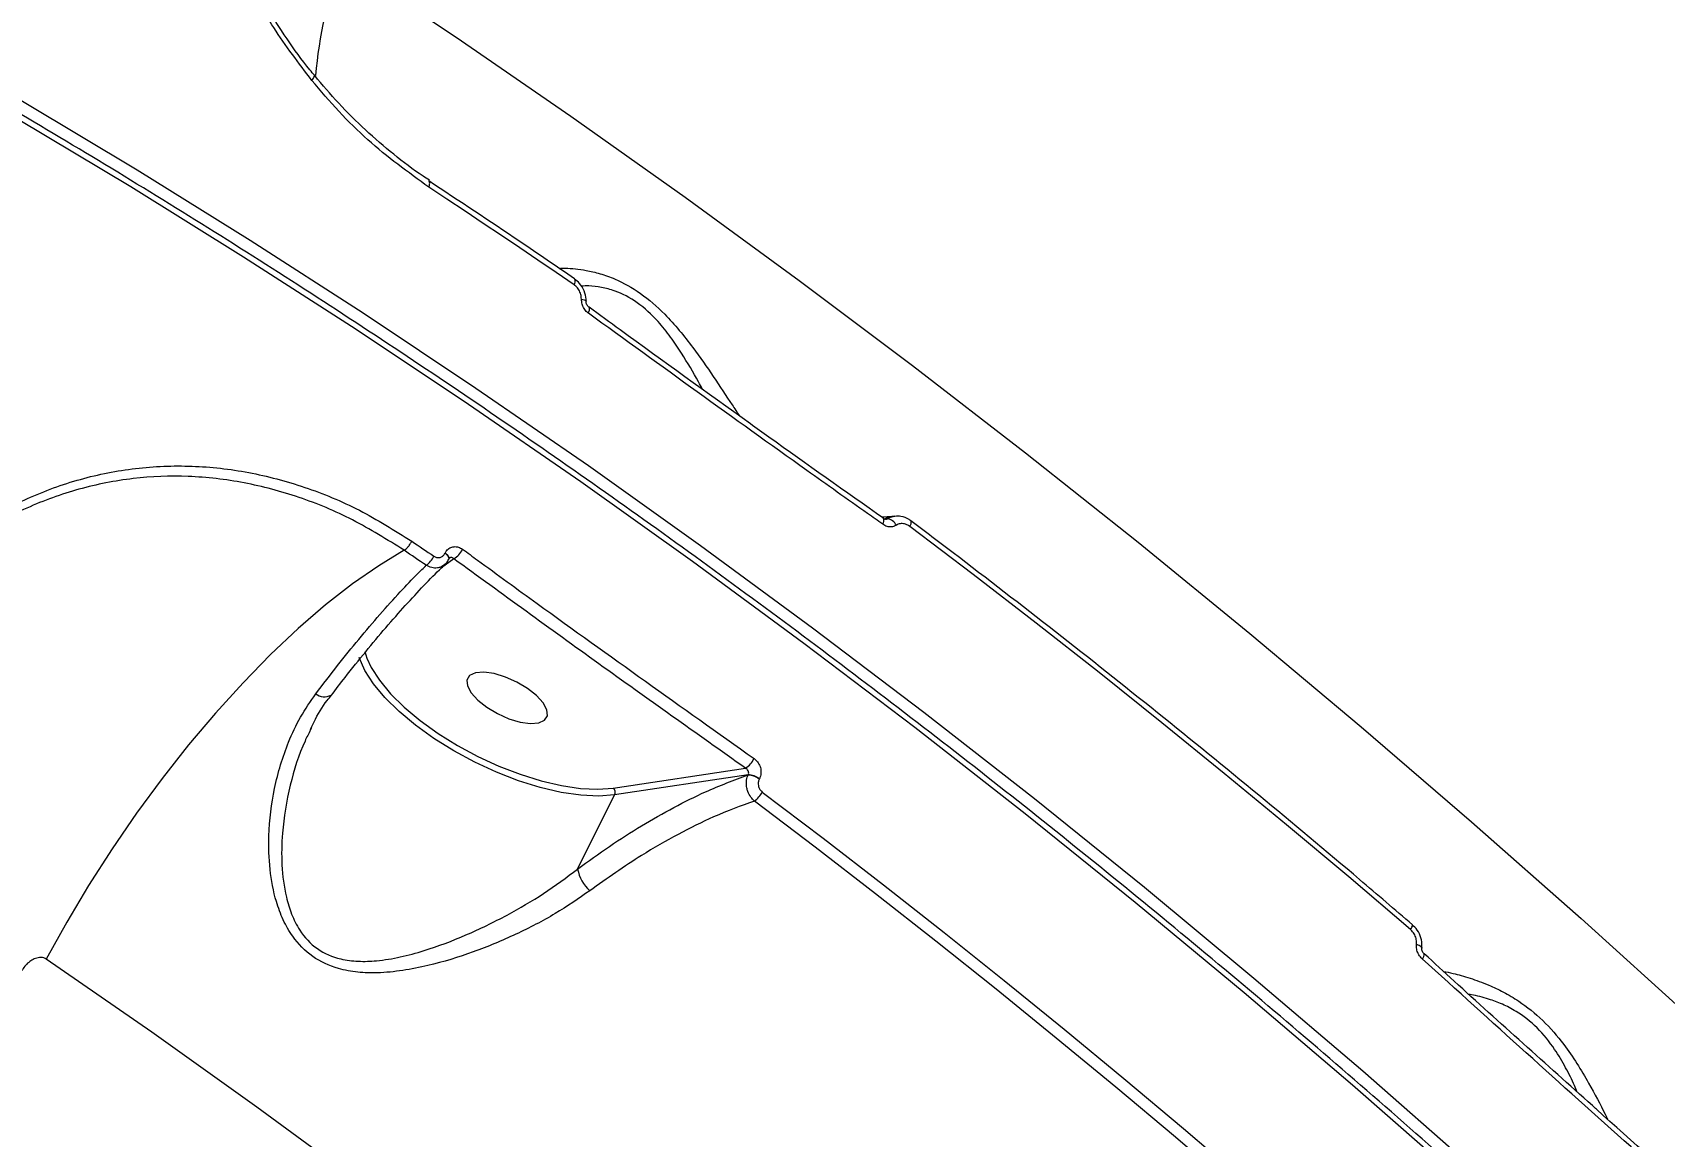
# Model space of a CAD drawing. Header units: millimetres. Extents: x -8422 to 28150, y -6982 to 5510.
# Drawn here: x 22766.7 to 22932.8, y 1363.1 to 1475.4 of the extents above; entities that cross this region are included whole.
import ezdxf

# ---------------------------------------------------------------- set-up
doc = ezdxf.new("R2010")
doc.units = ezdxf.units.MM
for name, color, linetype in [('DIKOM_ОБЪЕКТ', 7, 'Continuous'), ('DIKOM_РАЗМЕР_ЗОНА', 7, 'Continuous'), ('DIKOM_РАЗМЕР_ОБЪЕКТА', 7, 'Continuous')]:
    doc.layers.add(name, color=color, linetype=linetype)
doc.styles.add('style1', font='arial.ttf', dxfattribs={"width": 0.8})
doc.dimstyles.new('1-50', dxfattribs={"dimtxt": 300, "dimasz": 200, "dimexe": 100, "dimexo": 0, "dimgap": 100, "dimtad": 1, "dimdec": 0, "dimtxsty": 'style1', "dimcen": 0, "dimclrd": 7, "dimclre": 7, "dimadec": 1, "dimazin": 2, "dimtfac": 1, "dimtdec": 0, "dimtmove": 1, "dimatfit": 3, "dimfxl": 0, "dimlwd": 25, "dimlwe": 18, "dimarcsym": 0})

# ---------------------------------------------------------------- blocks, each defined once
blk = doc.blocks.new('*D15')
at = {"layer": 'Defpoints', "color": 0, "transparency": 16777216}
for p in [(19380.28, 3651.45), (27070.13, 3651.45), (15204.41, -3115.19)]:
    blk.add_point(p, dxfattribs=at)
at = {"layer": 'DIKOM_РАЗМЕР_ОБЪЕКТА', "color": 7, "lineweight": 18, "transparency": 16777216}
for p, q in [((19380.28, 3651.45), (27170.13, 3651.45)), ((15204.41, -3115.19), (27170.13, -3115.19))]:
    blk.add_line(p, q, dxfattribs=at)
at = {"layer": 'DIKOM_РАЗМЕР_ОБЪЕКТА', "color": 7, "lineweight": 25, "transparency": 16777216}
blk.add_line((27070.13, -2915.19), (27070.13, 3451.45), dxfattribs=at)
at = {"layer": 'DIKOM_РАЗМЕР_ОБЪЕКТА', "color": 7, "transparency": 16777216}
for points in [[(27036.8, 3451.45), (27103.47, 3451.45), (27070.13, 3651.45)], [(27036.8, -2915.19), (27103.47, -2915.19), (27070.13, -3115.19)]]:
    blk.add_solid(points, dxfattribs=at)
at = {"layer": 'DIKOM_РАЗМЕР_ОБЪЕКТА', "color": 0, "transparency": 16777216, "insert": (26816.96, -135.25), "char_height": 300, "attachment_point": 5, "rotation": 90, "style": 'style1'}
blk.add_mtext('6750', dxfattribs=at)
blk = doc.blocks.new('*D16')
at = {"layer": 'Defpoints', "color": 0, "transparency": 16777216}
for p in [(12490, 1387.95), (23986.61, 1004.03), (12490, -5796.5)]:
    blk.add_point(p, dxfattribs=at)
at = {"layer": 'DIKOM_РАЗМЕР_ОБЪЕКТА', "color": 7, "lineweight": 18, "transparency": 16777216}
for p, q in [((12490, 1387.95), (12490, -5896.5)), ((23986.61, 1004.03), (23986.61, -5896.5))]:
    blk.add_line(p, q, dxfattribs=at)
at = {"layer": 'DIKOM_РАЗМЕР_ОБЪЕКТА', "color": 7, "lineweight": 25, "transparency": 16777216}
blk.add_line((23786.61, -5796.5), (12690, -5796.5), dxfattribs=at)
at = {"layer": 'DIKOM_РАЗМЕР_ОБЪЕКТА', "color": 7, "transparency": 16777216}
for points in [[(12690, -5763.17), (12690, -5829.83), (12490, -5796.5)], [(23786.61, -5763.17), (23786.61, -5829.83), (23986.61, -5796.5)]]:
    blk.add_solid(points, dxfattribs=at)
at = {"layer": 'DIKOM_РАЗМЕР_ОБЪЕКТА', "color": 0, "transparency": 16777216, "insert": (18238.3, -5543.33), "char_height": 300, "attachment_point": 5, "style": 'style1'}
blk.add_mtext('11500', dxfattribs=at)
blk = doc.blocks.new('*D14')
at = {"layer": 'Defpoints', "color": 0, "transparency": 16777216}
for p in [(20684.73, 5148.63), (28049.7, 5148.63), (14575.76, -5055.5)]:
    blk.add_point(p, dxfattribs=at)
at = {"layer": 'DIKOM_РАЗМЕР_ЗОНА', "color": 7, "lineweight": 18, "transparency": 16777216}
for p, q in [((20684.73, 5148.63), (28149.7, 5148.63)), ((14575.76, -5055.5), (28149.7, -5055.5))]:
    blk.add_line(p, q, dxfattribs=at)
at = {"layer": 'DIKOM_РАЗМЕР_ЗОНА', "color": 7, "lineweight": 25, "transparency": 16777216}
blk.add_line((28049.7, -4855.5), (28049.7, 4948.63), dxfattribs=at)
at = {"layer": 'DIKOM_РАЗМЕР_ЗОНА', "color": 7, "transparency": 16777216}
for points in [[(28016.36, 4948.63), (28083.03, 4948.63), (28049.7, 5148.63)], [(28016.36, -4855.5), (28083.03, -4855.5), (28049.7, -5055.5)]]:
    blk.add_solid(points, dxfattribs=at)
at = {"layer": 'DIKOM_РАЗМЕР_ЗОНА', "color": 0, "transparency": 16777216, "insert": (27796.52, -63.59), "char_height": 300, "attachment_point": 5, "rotation": 90, "style": 'style1'}
blk.add_mtext('10200', dxfattribs=at)
blk = doc.blocks.new('*D13')
at = {"layer": 'Defpoints', "color": 0, "transparency": 16777216}
for p in [(10490, 1785.06), (25983.09, 460.53), (10490, -6882.5)]:
    blk.add_point(p, dxfattribs=at)
at = {"layer": 'DIKOM_РАЗМЕР_ЗОНА', "color": 7, "lineweight": 18, "transparency": 16777216}
for p, q in [((10490, 1785.06), (10490, -6982.5)), ((25983.09, 460.53), (25983.09, -6982.5))]:
    blk.add_line(p, q, dxfattribs=at)
at = {"layer": 'DIKOM_РАЗМЕР_ЗОНА', "color": 7, "lineweight": 25, "transparency": 16777216}
blk.add_line((25783.09, -6882.5), (10690, -6882.5), dxfattribs=at)
at = {"layer": 'DIKOM_РАЗМЕР_ЗОНА', "color": 7, "transparency": 16777216}
for points in [[(10690, -6849.17), (10690, -6915.83), (10490, -6882.5)], [(25783.09, -6849.17), (25783.09, -6915.83), (25983.09, -6882.5)]]:
    blk.add_solid(points, dxfattribs=at)
at = {"layer": 'DIKOM_РАЗМЕР_ЗОНА', "color": 0, "transparency": 16777216, "insert": (18236.55, -6629.33), "char_height": 300, "attachment_point": 5, "style": 'style1'}
blk.add_mtext('15500', dxfattribs=at)

msp = doc.modelspace()

# ---------------------------------------------------------------- linework, layer by layer
at = {"layer": 'DIKOM_ОБЪЕКТ', "color": 7, "linetype": 'Continuous', "lineweight": 15}
for p, q in [((22795.36, 1470.98), (22795.35, 1470.99)), ((22823.34, 1447.47), (22823.33, 1447.48)), ((22854.17, 1426.2), (22853.12, 1426.12)), ((22853.31, 1425.97), (22853.3, 1425.98)), ((22853.42, 1425.92), (22853.44, 1425.93)), ((22853.44, 1425.93), (22853.7, 1425.96)), ((22854.46, 1426.23), (22854.16, 1426.2)), ((22809.57, 1421.89), (22808.33, 1420.97)), ((22808.68, 1422.44), (22808.69, 1422.46)), ((22797.12, 1408.04), (22797.1, 1408.02)), ((22795.11, 1404.7), (22794.99, 1404.47)), ((22825.8, 1398.56), (22839.26, 1400.58)), ((22839.53, 1399.91), (22825.94, 1397.86)), ((22839.52, 1399.89), (22839.53, 1399.91)), ((22840.67, 1399.5), (22840.66, 1399.48)), ((22822.18, 1390.32), (22825.94, 1397.86)), ((22908.32, 1381.68), (22908.32, 1381.69))]:
    msp.add_line(p, q, dxfattribs=at)
at = {"layer": 'DIKOM_ОБЪЕКТ', "color": 7, "linetype": 'Continuous', "lineweight": 15, "flags": 128}
for points in [[(22798.15, 1482.76), (22809.83, 1474.96), (22821.49, 1466.93), (22833.12, 1458.68), (22844.71, 1450.21), (22856.26, 1441.54), (22867.76, 1432.65), (22879.21, 1423.56), (22890.59, 1414.27), (22901.9, 1404.79), (22913.14, 1395.13), (22924.3, 1385.28), (22935.37, 1375.25), (22946.35, 1365.06), (22957.22, 1354.69)], [(22754.36, 1474.97), (22765.86, 1468.34), (22777.37, 1461.45), (22788.87, 1454.3), (22800.36, 1446.9), (22811.83, 1439.25), (22823.28, 1431.36), (22834.69, 1423.23), (22846.06, 1414.87), (22857.39, 1406.28), (22868.66, 1397.48), (22879.86, 1388.46), (22891, 1379.23), (22902.06, 1369.79), (22913.03, 1360.16), (22923.91, 1350.34), (22934.69, 1340.34), (22945.36, 1330.16), (22955.93, 1319.81), (22966.37, 1309.29), (22973.91, 1301.52)], [(22972.63, 1300.3), (22965.15, 1308.01), (22954.74, 1318.49), (22944.21, 1328.81), (22933.57, 1338.96), (22922.82, 1348.94), (22911.97, 1358.73), (22901.03, 1368.33), (22890.01, 1377.73), (22878.91, 1386.93), (22867.73, 1395.93), (22856.5, 1404.71), (22845.21, 1413.27), (22833.87, 1421.6), (22822.49, 1429.71), (22811.08, 1437.57), (22799.64, 1445.2), (22788.19, 1452.58), (22776.72, 1459.71), (22765.25, 1466.58), (22753.79, 1473.19)], [(22795.13, 1470.55), (22795.23, 1470.67), (22795.3, 1470.77), (22795.35, 1470.86), (22795.37, 1470.93), (22795.36, 1470.98), (22795.36, 1470.98)], [(22807.03, 1459.69), (22807.09, 1459.84), (22807.12, 1459.98), (22807.13, 1460.11), (22807.12, 1460.21), (22807.08, 1460.28), (22807.04, 1460.32)], [(22821.83, 1449.75), (22819.98, 1451.01), (22818.13, 1452.27), (22816.28, 1453.52), (22814.43, 1454.77), (22812.58, 1456.01), (22810.73, 1457.24), (22808.88, 1458.47), (22807.03, 1459.69)], [(22821.83, 1449.75), (22821.89, 1449.9), (22821.92, 1450.04), (22821.94, 1450.16), (22821.93, 1450.26), (22821.9, 1450.33), (22821.87, 1450.36)], [(22822.56, 1448.3), (22822.71, 1448.27), (22822.83, 1448.24), (22822.93, 1448.2), (22822.99, 1448.15), (22823.03, 1448.11), (22823.04, 1448.08)], [(22823.27, 1446.87), (22823.33, 1447.02), (22823.37, 1447.16), (22823.39, 1447.28), (22823.39, 1447.38), (22823.36, 1447.45), (22823.34, 1447.47)], [(22853.22, 1425.39), (22853.29, 1425.54), (22853.33, 1425.67), (22853.35, 1425.79), (22853.35, 1425.88), (22853.33, 1425.95), (22853.31, 1425.97)], [(22855.99, 1425.17), (22856.06, 1425.32), (22856.1, 1425.45), (22856.13, 1425.56), (22856.13, 1425.65), (22856.11, 1425.72), (22856.09, 1425.74)], [(22906.93, 1384.16), (22900.64, 1389.52), (22894.32, 1394.81), (22887.98, 1400.04), (22881.62, 1405.2), (22875.24, 1410.3), (22868.84, 1415.33), (22862.42, 1420.28), (22855.99, 1425.17)], [(22805.3, 1423.67), (22805.58, 1423.48), (22805.86, 1423.29), (22806.14, 1423.1), (22806.42, 1422.91), (22806.7, 1422.72), (22806.98, 1422.53), (22807.26, 1422.34), (22807.54, 1422.15)], [(22804.52, 1422.75), (22801.94, 1421.18), (22799.27, 1419.33), (22796.53, 1417.19), (22793.75, 1414.79), (22790.94, 1412.14), (22788.13, 1409.27), (22785.34, 1406.19), (22782.59, 1402.94), (22779.91, 1399.53), (22777.3, 1396), (22774.8, 1392.36), (22772.42, 1388.66), (22770.19, 1384.91), (22768.11, 1381.15)], [(22806.76, 1421.22), (22806.48, 1421.41), (22806.2, 1421.6), (22805.92, 1421.79), (22805.64, 1421.98), (22805.36, 1422.17), (22805.08, 1422.36), (22804.8, 1422.55), (22804.52, 1422.75)], [(22809.07, 1421.84), (22809.09, 1421.89), (22809.08, 1421.97), (22809.05, 1422.05), (22808.99, 1422.15), (22808.9, 1422.24), (22808.8, 1422.34), (22808.68, 1422.44)], [(22809.08, 1421.86), (22809.1, 1421.92), (22809.09, 1421.99), (22809.06, 1422.08), (22809, 1422.17), (22808.92, 1422.27), (22808.81, 1422.36), (22808.69, 1422.46)], [(22825.94, 1397.86), (22824.32, 1397.74), (22822.49, 1397.83), (22820.49, 1398.12), (22818.37, 1398.62), (22816.17, 1399.31), (22813.93, 1400.17), (22811.72, 1401.19), (22809.58, 1402.34), (22807.55, 1403.6), (22805.68, 1404.95), (22804.01, 1406.34), (22802.57, 1407.76), (22801.4, 1409.17), (22800.53, 1410.53), (22799.96, 1411.83), (22799.96, 1411.84)], [(22800.52, 1412.44), (22800.62, 1412.1), (22800.72, 1411.79)], [(22800.72, 1411.79), (22801.16, 1410.84), (22802.01, 1409.52), (22803.14, 1408.15), (22804.53, 1406.78), (22806.16, 1405.43), (22807.97, 1404.12), (22809.94, 1402.9), (22812.02, 1401.78), (22814.16, 1400.79), (22816.33, 1399.96), (22818.46, 1399.29), (22820.52, 1398.81), (22822.46, 1398.52), (22824.23, 1398.44), (22825.8, 1398.56)], [(22817.07, 1408.68), (22815.99, 1409.33), (22814.82, 1409.85), (22813.67, 1410.2), (22812.63, 1410.34), (22811.78, 1410.28), (22811.19, 1410.01), (22810.91, 1409.55), (22810.96, 1408.95), (22811.34, 1408.25), (22812.02, 1407.5), (22812.93, 1406.78), (22814.02, 1406.13), (22815.18, 1405.61), (22816.33, 1405.27), (22817.38, 1405.12), (22818.23, 1405.19), (22818.82, 1405.46), (22819.1, 1405.91), (22819.05, 1406.52), (22818.67, 1407.22), (22817.99, 1407.96), (22817.07, 1408.68)], [(22840.97, 1398.15), (22847.15, 1393.46), (22853.31, 1388.7), (22859.46, 1383.87), (22865.58, 1378.98), (22871.69, 1374.03), (22877.77, 1369.01), (22883.83, 1363.93), (22889.87, 1358.78)], [(22889.03, 1357.9), (22883, 1363.04), (22876.94, 1368.12), (22870.86, 1373.13), (22864.76, 1378.09), (22858.64, 1382.97), (22852.5, 1387.8), (22846.34, 1392.55), (22840.17, 1397.24)], [(22906.93, 1384.16), (22907.01, 1384.3), (22907.07, 1384.41), (22907.12, 1384.51), (22907.13, 1384.59), (22907.13, 1384.65), (22907.12, 1384.66)], [(22907.53, 1382.67), (22907.67, 1382.62), (22907.8, 1382.57), (22907.9, 1382.51), (22907.98, 1382.45), (22908.04, 1382.39), (22908.07, 1382.33), (22908.07, 1382.28)], [(22883.38, 1288.35), (22873.26, 1297.73), (22863.05, 1306.94), (22852.75, 1315.97), (22842.38, 1324.81), (22831.93, 1333.47), (22821.42, 1341.94), (22810.85, 1350.2), (22800.22, 1358.26), (22789.55, 1366.11), (22778.85, 1373.74), (22768.11, 1381.15)]]:
    msp.add_lwpolyline(points, dxfattribs=at)
at = {"layer": 'DIKOM_ОБЪЕКТ', "color": 7, "linetype": 'Continuous', "lineweight": 15}
for centre, radius, start, end in [((22839.09, 1467.41), 43.73, 159.4457, 175.2432), ((22854.32, 1424.67), 1.53, 95.925, 124.8615), ((22853.53, 1424.8), 1.17, 24.8634, 81.4488), ((22805.5, 1423.07), 2.24, 304.3307, 335.689), ((22808.56, 1423.74), 2.1, 298.5409, 335.0707), ((22796.41, 1409.32), 1.47, 233.0889, 297.8119), ((22838.07, 1402.52), 2.27, 301.474, 335.0845), ((22839.46, 1397.93), 1.95, 52.2287, 88.3841), ((22839.47, 1397.96), 1.95, 52.2287, 88.397), ((22825.4, 1398.12), 0.597, 334.6828, 47.2954), ((22838.6, 1399.43), 2.69, 305.5861, 331.6457), ((22826.04, 1391.04), 3.93, 190.6589, 228.1943), ((22907.68, 1381.69), 0.647, 311.2684, 359.2095)]:
    msp.add_arc(centre, radius, start, end, dxfattribs=at)
for points, knots in [([(22751.28, 1755.31), (22752.4, 1753.91), (22755.81, 1749.66), (22760.82, 1741.44), (22766.32, 1730.68), (22771.09, 1718.83), (22775.11, 1706.03), (22778.35, 1692.3), (22780.81, 1677.67), (22782.47, 1662.08), (22783.3, 1645.55), (22783.27, 1628.11), (22782.39, 1610.15), (22780.67, 1591.74), (22778.17, 1572.97), (22774.83, 1553.52), (22770.63, 1533.44), (22765.56, 1512.78), (22760.14, 1493.27), (22756.14, 1480.58), (22754.36, 1474.97)], [0, 0, 0, 0, 0.027136, 0.082538, 0.139429, 0.196364, 0.253256, 0.310727, 0.368242, 0.425713, 0.484853, 0.544042, 0.603182, 0.660654, 0.718169, 0.77564, 0.83478, 0.893969, 0.953109, 1, 1, 1, 1]), ([(22437.81, 1058.35), (22440.6, 1059.75), (22448.11, 1063.52), (22460.53, 1070.55), (22475.06, 1079.7), (22489.87, 1089.98), (22504.9, 1101.4), (22520.1, 1113.94), (22535.14, 1127.34), (22549.98, 1141.52), (22564.57, 1156.4), (22579.15, 1172.22), (22593.66, 1188.97), (22608.06, 1206.62), (22622.02, 1224.77), (22635.51, 1243.35), (22648.51, 1262.27), (22661.22, 1281.85), (22673.58, 1302.05), (22685.55, 1322.81), (22696.86, 1343.67), (22707.49, 1364.55), (22717.43, 1385.39), (22726.83, 1406.52), (22735.66, 1427.89), (22743.85, 1449.41), (22751.23, 1470.63), (22757.79, 1491.46), (22763.55, 1511.87), (22768.59, 1532.17), (22772.88, 1552.29), (22776.37, 1572.16), (22778.87, 1590.53), (22780.53, 1607.42), (22781.48, 1622.91), (22781.81, 1637.97), (22781.51, 1652.54), (22780.59, 1666.49), (22779.05, 1679.73), (22777.18, 1691), (22775.66, 1697.71), (22775.04, 1700.45)], [0, 0, 0, 0, 0.015652, 0.042168, 0.068704, 0.09522, 0.122506, 0.149815, 0.177101, 0.203617, 0.230153, 0.256669, 0.283955, 0.311263, 0.338549, 0.365065, 0.391601, 0.418117, 0.445403, 0.472712, 0.499998, 0.526513, 0.55305, 0.579566, 0.606852, 0.63416, 0.661446, 0.687962, 0.714498, 0.741014, 0.7683, 0.795608, 0.822894, 0.845972, 0.869077, 0.892183, 0.915507, 0.938831, 0.961564, 0.984349, 1, 1, 1, 1]), ([(22438.44, 1058.33), (22439.41, 1058.8), (22442.72, 1060.4), (22448.46, 1063.42), (22455.62, 1067.37), (22462.81, 1071.6), (22470.01, 1076.05), (22477.21, 1080.75), (22484.43, 1085.69), (22491.66, 1090.87), (22498.9, 1096.29), (22506.17, 1101.96), (22513.45, 1107.88), (22520.76, 1114.04), (22528.1, 1120.45), (22535.45, 1127.11), (22542.79, 1133.99), (22550.1, 1141.07), (22557.35, 1148.32), (22564.54, 1155.75), (22571.68, 1163.35), (22578.76, 1171.13), (22585.79, 1179.09), (22592.77, 1187.23), (22599.71, 1195.56), (22606.6, 1204.07), (22613.44, 1212.77), (22620.24, 1221.66), (22626.98, 1230.72), (22633.63, 1239.9), (22640.16, 1249.18), (22646.58, 1258.54), (22652.87, 1267.99), (22659.05, 1277.54), (22665.11, 1287.18), (22671.07, 1296.92), (22676.91, 1306.76), (22682.65, 1316.71), (22688.28, 1326.76), (22693.81, 1336.93), (22699.22, 1347.18), (22704.49, 1357.48), (22709.6, 1367.79), (22714.55, 1378.1), (22719.33, 1388.39), (22723.94, 1398.69), (22728.39, 1408.98), (22732.68, 1419.28), (22736.82, 1429.58), (22740.79, 1439.9), (22744.61, 1450.22), (22748.27, 1460.57), (22751.77, 1470.91), (22755.1, 1481.23), (22758.24, 1491.47), (22761.18, 1501.61), (22763.93, 1511.65), (22766.48, 1521.59), (22768.84, 1531.44), (22771.01, 1541.19), (22772.99, 1550.86), (22774.78, 1560.44), (22776.38, 1569.94), (22777.78, 1579.36), (22779, 1588.69), (22780.02, 1597.91), (22780.85, 1606.99), (22781.47, 1615.88), (22781.88, 1624.59), (22782.1, 1633.12), (22782.11, 1641.46), (22781.92, 1649.64), (22781.53, 1657.63), (22780.94, 1665.46), (22780.15, 1673.12), (22779.15, 1680.61), (22777.95, 1687.93), (22776.7, 1694.41), (22775.77, 1698.34), (22775.38, 1699.98)], [0, 0, 0, 0, 0.005419, 0.018692, 0.031968, 0.045174, 0.058319, 0.071419, 0.084487, 0.09754, 0.110591, 0.123654, 0.136739, 0.149864, 0.163041, 0.176287, 0.189562, 0.202784, 0.215941, 0.229048, 0.242119, 0.255169, 0.268214, 0.281267, 0.294339, 0.307445, 0.320599, 0.333818, 0.347091, 0.360338, 0.37351, 0.386627, 0.399705, 0.412757, 0.4258, 0.438848, 0.45191, 0.465003, 0.47814, 0.491336, 0.5046, 0.517862, 0.531053, 0.544185, 0.557274, 0.570332, 0.583377, 0.596422, 0.60948, 0.622562, 0.635685, 0.648864, 0.662112, 0.675378, 0.688593, 0.701744, 0.714847, 0.727917, 0.740968, 0.754015, 0.767071, 0.780149, 0.793262, 0.806426, 0.819656, 0.832932, 0.846178, 0.859353, 0.872476, 0.88556, 0.898622, 0.911675, 0.924735, 0.937811, 0.950918, 0.96407, 0.977284, 0.990559, 1, 1, 1, 1]), ([(23075.23, 1459.25), (23071.08, 1463.45), (23062.45, 1472.17), (23049.2, 1485.24), (23035.5, 1498.48), (23021.67, 1511.58), (23007.72, 1524.52), (22993.65, 1537.31), (22979.46, 1549.94), (22965.14, 1562.4), (22950.72, 1574.7), (22936.17, 1586.84), (22921.52, 1598.8), (22906.75, 1610.59), (22891.88, 1622.2), (22876.89, 1633.63), (22861.81, 1644.88), (22846.61, 1655.94), (22831.32, 1666.81), (22815.93, 1677.48), (22801.6, 1687.2), (22792.37, 1693.26), (22788.33, 1695.91)], [0, 0, 0, 0, 0.046693, 0.097008, 0.14735, 0.197724, 0.248133, 0.298584, 0.349079, 0.399623, 0.45022, 0.500876, 0.551594, 0.602378, 0.653231, 0.70416, 0.755167, 0.806255, 0.857429, 0.908691, 0.960046, 1, 1, 1, 1]), ([(22795.13, 1470.55), (22793.8, 1472.31), (22791.35, 1475.54), (22788.37, 1480.78), (22785.97, 1485.94), (22784.03, 1491.3), (22782.56, 1496.77), (22781.56, 1502.28), (22781.04, 1507.77), (22781, 1513.17), (22781.39, 1518.42), (22782.04, 1521.73), (22782.36, 1523.38)], [0, 0, 0, 0, 0.116681, 0.215084, 0.313798, 0.412202, 0.510061, 0.608227, 0.706084, 0.803954, 0.902132, 1, 1, 1, 1]), ([(22795.42, 1471.04), (22795.26, 1471.24), (22794.25, 1472.42), (22792.58, 1474.78), (22790.43, 1478.11), (22788.5, 1481.62), (22786.78, 1485.24), (22785.3, 1488.94), (22784.05, 1492.7), (22783.06, 1496.47), (22782.31, 1500.24), (22781.79, 1504.01), (22781.5, 1507.79), (22781.44, 1511.55), (22781.6, 1515.26), (22782.02, 1518.88), (22782.42, 1521.41), (22782.74, 1522.68), (22782.78, 1522.83)], [0, 0, 0, 0, 0.013824, 0.084321, 0.155131, 0.226013, 0.296672, 0.366896, 0.436509, 0.5054, 0.573493, 0.641626, 0.710504, 0.780021, 0.850026, 0.920334, 0.990729, 1, 1, 1, 1]), ([(22463.68, 845.62), (22462.89, 844.59), (22461.3, 842.51), (22460.1, 840.55), (22459.65, 839.32), (22459.85, 838.76), (22460.68, 838.77), (22462.14, 839.36), (22464.26, 840.57), (22467.07, 842.4), (22470.52, 844.84), (22474.57, 847.85), (22479.2, 851.4), (22484.38, 855.49), (22490.13, 860.12), (22496.52, 865.34), (22503.56, 871.16), (22511.24, 877.6), (22519.49, 884.58), (22528.21, 892), (22537.35, 899.86), (22546.89, 908.11), (22556.91, 916.81), (22567.47, 926.04), (22578.59, 935.8), (22590.26, 946.09), (22602.35, 956.79), (22614.72, 967.79), (22627.35, 979.05), (22640.2, 990.55), (22653.36, 1002.36), (22666.94, 1014.58), (22680.93, 1027.21), (22695.31, 1040.23), (22709.92, 1053.49), (22725.33, 1067.51), (22741.55, 1082.31), (22758.56, 1097.88), (22775.84, 1113.73), (22793.35, 1129.84), (22811.05, 1146.17), (22827.87, 1161.72), (22843.76, 1176.46), (22858.7, 1190.35), (22873.59, 1204.21), (22888.52, 1218.15), (22903.47, 1232.14), (22918.42, 1246.16), (22933.18, 1260.05), (22947.61, 1273.65), (22961.67, 1286.93), (22975.35, 1299.9), (22988.77, 1312.65), (23002.02, 1325.28), (23015.07, 1337.75), (23027.9, 1350.05), (23040.35, 1362.02), (23052.29, 1373.54), (23063.7, 1384.6), (23074.6, 1395.2), (23085.06, 1405.42), (23095.15, 1415.33), (23104.85, 1424.89), (23114.13, 1434.09), (23122.87, 1442.82), (23130.98, 1450.97), (23138.45, 1458.55), (23145.31, 1465.56), (23151.61, 1472.07), (23157.38, 1478.11), (23162.61, 1483.67), (23167.26, 1488.71), (23171.28, 1493.18), (23174.62, 1497.02), (23177.3, 1500.24), (23179.34, 1502.87), (23180.75, 1504.93), (23181.55, 1506.43), (23181.71, 1507.34), (23181.21, 1507.65), (23180.06, 1507.36), (23178.48, 1506.58), (23176.72, 1505.54), (23175.51, 1504.75), (23174.9, 1504.35)], [0, 0, 0, 0, 0.014465, 0.028965, 0.040896, 0.052838, 0.06478, 0.076711, 0.08899, 0.101279, 0.113569, 0.125847, 0.137779, 0.149722, 0.161665, 0.173598, 0.185878, 0.198169, 0.210461, 0.222741, 0.234655, 0.246579, 0.258502, 0.270416, 0.282674, 0.294944, 0.307213, 0.319472, 0.331406, 0.34335, 0.355294, 0.367228, 0.379509, 0.391801, 0.404093, 0.416374, 0.43016, 0.443953, 0.457739, 0.471823, 0.485915, 0.499998, 0.511916, 0.523844, 0.535771, 0.547689, 0.559953, 0.572228, 0.584503, 0.596767, 0.608684, 0.620612, 0.63254, 0.644457, 0.65672, 0.668993, 0.681267, 0.69353, 0.705463, 0.717406, 0.729349, 0.741282, 0.753561, 0.765852, 0.778142, 0.790422, 0.802353, 0.814295, 0.826236, 0.838167, 0.850446, 0.862736, 0.875027, 0.887306, 0.899222, 0.911149, 0.923075, 0.934991, 0.947253, 0.959525, 0.971798, 0.98406, 0.992027, 1, 1, 1, 1]), ([(23225.41, 1503.91), (23225.44, 1503.9), (23225.66, 1503.85), (23225.41, 1503.15), (23224.58, 1501.75), (23222.99, 1499.63), (23220.72, 1496.89), (23217.78, 1493.54), (23214.2, 1489.61), (23210, 1485.13), (23205.17, 1480.07), (23199.66, 1474.39), (23193.45, 1468.07), (23186.54, 1461.1), (23178.99, 1453.56), (23170.91, 1445.55), (23162.32, 1437.08), (23153.26, 1428.19), (23143.66, 1418.82), (23133.45, 1408.89), (23122.61, 1398.4), (23111.16, 1387.36), (23099.21, 1375.88), (23086.92, 1364.11), (23074.32, 1352.07), (23061.44, 1339.8), (23048.19, 1327.21), (23034.45, 1314.19), (23020.24, 1300.74), (23005.57, 1286.89), (22990.59, 1272.79), (22975.5, 1258.61), (22960.31, 1244.36), (22945.06, 1230.08), (22929.64, 1215.66), (22913.92, 1201), (22897.92, 1186.09), (22881.66, 1170.97), (22865.33, 1155.82), (22848.29, 1140.02), (22830.57, 1123.62), (22812.19, 1106.65), (22793.76, 1089.65), (22775.31, 1072.67), (22756.89, 1055.76), (22739.61, 1039.92), (22723.46, 1025.15), (22708.43, 1011.43), (22693.63, 997.94), (22678.95, 984.6), (22664.42, 971.42), (22650.08, 958.44), (22636.09, 945.8), (22622.62, 933.67), (22609.67, 922.04), (22597.25, 910.92), (22585.26, 900.21), (22573.59, 889.84), (22562.3, 879.82), (22551.41, 870.21), (22541.05, 861.1), (22531.32, 852.59), (22522.24, 844.7), (22513.8, 837.39), (22505.92, 830.63), (22498.55, 824.36), (22491.74, 818.62), (22485.5, 813.42), (22479.91, 808.85), (22475.04, 804.94), (22470.86, 801.68), (22467.36, 799.05), (22464.52, 797.04), (22462.3, 795.61), (22460.8, 794.86), (22460.04, 794.64), (22459.99, 794.87), (22459.99, 794.91)], [0, 0, 0, 0, 0.002674, 0.015913, 0.029531, 0.043163, 0.056794, 0.070413, 0.083673, 0.096944, 0.110214, 0.123474, 0.137119, 0.150778, 0.164436, 0.178082, 0.191342, 0.204614, 0.217886, 0.231147, 0.244793, 0.258451, 0.27211, 0.285756, 0.298999, 0.312254, 0.325509, 0.338752, 0.352379, 0.366018, 0.379657, 0.393284, 0.406529, 0.419785, 0.433041, 0.446285, 0.459914, 0.473556, 0.487197, 0.500826, 0.516147, 0.531476, 0.546797, 0.562449, 0.578109, 0.593761, 0.607023, 0.620296, 0.633569, 0.646831, 0.660478, 0.674138, 0.687797, 0.701445, 0.714684, 0.727934, 0.741185, 0.754424, 0.768046, 0.781681, 0.795315, 0.808937, 0.822198, 0.83547, 0.848743, 0.862003, 0.875651, 0.889312, 0.902972, 0.91662, 0.929876, 0.943144, 0.956412, 0.969668, 0.983311, 0.996967, 1, 1, 1, 1]), ([(22973, 1300.66), (22972.59, 1301.09), (22969.07, 1304.79), (22962.34, 1311.64), (22952.81, 1321.19), (22943.17, 1330.59), (22933.44, 1339.85), (22923.62, 1348.96), (22913.72, 1357.92), (22903.74, 1366.73), (22893.69, 1375.37), (22883.58, 1383.84), (22873.4, 1392.14), (22863.16, 1400.27), (22852.88, 1408.21), (22842.55, 1415.98), (22832.18, 1423.55), (22821.78, 1430.93), (22811.36, 1438.11), (22800.91, 1445.09), (22790.44, 1451.87), (22779.96, 1458.44), (22769.48, 1464.79), (22760.73, 1469.93), (22755.48, 1472.92), (22753.71, 1473.92)], [0, 0, 0, 0, 0.006129, 0.052342, 0.098555, 0.144768, 0.190983, 0.237196, 0.28341, 0.329625, 0.375839, 0.422054, 0.468269, 0.514485, 0.560701, 0.606918, 0.653134, 0.699352, 0.74557, 0.791788, 0.838007, 0.884227, 0.930447, 0.976668, 1, 1, 1, 1]), ([(22807.03, 1459.69), (22804.92, 1461.22), (22801.72, 1463.54), (22797.84, 1467.36), (22796.04, 1469.49), (22795.13, 1470.55)], [0, 0, 0, 0, 0.492757, 0.746384, 1, 1, 1, 1]), ([(22807.1, 1460.4), (22806.88, 1460.54), (22805.63, 1461.32), (22803.44, 1463.01), (22800.57, 1465.48), (22797.87, 1468.15), (22796.23, 1470.09), (22795.42, 1471.04)], [0, 0, 0, 0, 0.050566, 0.28956, 0.529647, 0.77036, 1, 1, 1, 1]), ([(22821.87, 1450.36), (22820.01, 1451.63), (22815.07, 1455), (22810.13, 1458.28), (22807.04, 1460.32)], [0, 0, 0, 0, 0.375863, 1, 1, 1, 1]), ([(22820.29, 1451.43), (22820.5, 1451.44), (22821.31, 1451.47), (22822.73, 1451.31), (22824.45, 1450.92), (22826.29, 1450.27), (22828.59, 1449), (22830.81, 1447.06), (22832.55, 1445.12), (22834.22, 1442.98), (22836.02, 1440.4), (22837.56, 1438.05), (22838.39, 1436.8), (22838.64, 1436.43)], [0, 0, 0, 0, 0.042027, 0.157373, 0.227796, 0.299495, 0.414264, 0.529334, 0.605646, 0.683902, 0.812982, 0.945331, 1, 1, 1, 1]), ([(22822.56, 1448.3), (22822.55, 1448.46), (22822.53, 1448.79), (22822.31, 1449.26), (22822.06, 1449.57), (22821.88, 1449.71), (22821.83, 1449.75)], [0, 0, 0, 0, 0.292754, 0.585139, 0.878838, 1, 1, 1, 1]), ([(22823.03, 1448.08), (22823.03, 1448.15), (22823.05, 1448.5), (22822.87, 1449.15), (22822.46, 1449.89), (22822.04, 1450.2), (22821.85, 1450.34)], [0, 0, 0, 0, 0.075464, 0.402021, 0.73728, 1, 1, 1, 1]), ([(22834.87, 1439.15), (22834.74, 1439.39), (22834.1, 1440.57), (22833.05, 1442.38), (22831.65, 1444.46), (22830.21, 1446.27), (22828.27, 1448.06), (22826.23, 1449.1), (22824.59, 1449.52), (22823.43, 1449.67), (22822.8, 1449.64), (22822.55, 1449.62)], [0, 0, 0, 0, 0.048974, 0.234859, 0.338007, 0.443707, 0.593884, 0.743852, 0.838691, 0.93594, 1, 1, 1, 1]), ([(22823.27, 1446.87), (22823.23, 1446.9), (22823.06, 1447.03), (22822.82, 1447.33), (22822.6, 1447.8), (22822.58, 1448.13), (22822.56, 1448.3)], [0, 0, 0, 0, 0.096395, 0.398549, 0.699076, 1, 1, 1, 1]), ([(22823.33, 1447.48), (22823.31, 1447.5), (22823.26, 1447.53), (22823.16, 1447.65), (22823.08, 1447.81), (22823.04, 1447.96), (22823.04, 1448.04), (22823.04, 1448.08)], [0, 0, 0, 0, 0.1607, 0.387762, 0.621888, 0.84154, 1, 1, 1, 1]), ([(22853.22, 1425.39), (22852.71, 1425.75), (22850.13, 1427.58), (22840.07, 1434.71), (22830.65, 1441.53), (22823.27, 1446.87)], [0, 0, 0, 0, 0.051226, 0.256128, 1, 1, 1, 1]), ([(22839.75, 1435.63), (22835.31, 1438.8), (22829.81, 1442.74), (22824.4, 1446.71), (22823.35, 1447.48)], [0, 0, 0, 0, 0.806399, 1, 1, 1, 1]), ([(22853.32, 1425.99), (22849.41, 1428.74), (22844.86, 1431.94), (22840.38, 1435.17), (22839.75, 1435.63)], [0, 0, 0, 0, 0.858604, 1, 1, 1, 1]), ([(22744.71, 1406.9), (22745.78, 1408.77), (22747.92, 1412.51), (22751.83, 1417.44), (22756.19, 1421.75), (22760.98, 1425.33), (22766.13, 1428.14), (22771.55, 1430.11), (22777.18, 1431.22), (22782.93, 1431.45), (22788.71, 1430.8), (22794.43, 1429.28), (22800.02, 1426.98), (22803.54, 1424.78), (22805.3, 1423.67)], [0, 0, 0, 0, 0.083618, 0.167166, 0.250417, 0.333853, 0.417303, 0.500489, 0.583737, 0.667137, 0.750458, 0.833395, 0.916627, 1, 1, 1, 1]), ([(22804.52, 1422.75), (22802.79, 1423.83), (22799.34, 1425.99), (22793.85, 1428.25), (22788.24, 1429.75), (22782.57, 1430.4), (22776.93, 1430.18), (22771.41, 1429.1), (22766.09, 1427.17), (22761.14, 1424.55), (22758.18, 1422.21), (22756.75, 1421.08)], [0, 0, 0, 0, 0.112414, 0.224152, 0.335919, 0.448333, 0.559872, 0.672234, 0.784154, 0.895888, 1, 1, 1, 1]), ([(22854.59, 1425.29), (22854.57, 1425.28), (22854.42, 1425.19), (22854.11, 1425.1), (22853.65, 1425.14), (22853.37, 1425.3), (22853.22, 1425.39)], [0, 0, 0, 0, 0.052481, 0.365055, 0.682798, 1, 1, 1, 1]), ([(22853.5, 1425.9), (22853.49, 1425.9), (22853.49, 1425.9), (22853.38, 1425.92), (22853.28, 1425.99), (22853.24, 1426.03)], [0, 0, 0, 0, 0.263858, 0.648098, 1, 1, 1, 1]), ([(22853.5, 1425.9), (22853.5, 1425.9), (22853.57, 1425.89), (22853.64, 1425.92), (22853.69, 1425.95), (22853.7, 1425.96)], [0, 0, 0, 0, 0.078776, 0.871089, 1, 1, 1, 1]), ([(22853.7, 1425.96), (22853.76, 1425.99), (22853.98, 1426.13), (22854.25, 1426.18), (22854.45, 1426.21)], [0, 0, 0, 0, 0.23389, 1, 1, 1, 1]), ([(22856.08, 1425.73), (22856.02, 1425.78), (22855.73, 1426.02), (22855.16, 1426.24), (22854.66, 1426.21), (22854.45, 1426.2)], [0, 0, 0, 0, 0.124835, 0.639119, 1, 1, 1, 1]), ([(22855.99, 1425.17), (22855.85, 1425.26), (22855.56, 1425.43), (22855.1, 1425.49), (22854.78, 1425.41), (22854.62, 1425.31), (22854.59, 1425.29)], [0, 0, 0, 0, 0.307793, 0.615893, 0.919136, 1, 1, 1, 1]), ([(22907.12, 1384.66), (22905.33, 1386.19), (22900.14, 1390.63), (22891.5, 1397.85), (22881.18, 1406.25), (22870.8, 1414.48), (22862.43, 1420.95), (22857.52, 1424.66), (22856.09, 1425.74)], [0, 0, 0, 0, 0.106625, 0.309207, 0.511793, 0.714379, 0.916969, 1, 1, 1, 1]), ([(22804.52, 1422.75), (22804.59, 1422.79), (22804.72, 1422.88), (22804.94, 1423.11), (22805.15, 1423.39), (22805.25, 1423.58), (22805.3, 1423.67)], [0, 0, 0, 0, 0.250045, 0.500022, 0.749977, 1, 1, 1, 1]), ([(22808.69, 1422.46), (22808.74, 1422.54), (22808.86, 1422.76), (22809.17, 1423.01), (22809.6, 1423.14), (22810.06, 1423.1), (22810.33, 1422.94), (22810.47, 1422.85)], [0, 0, 0, 0, 0.134232, 0.346992, 0.563202, 0.781728, 1, 1, 1, 1]), ([(22797.12, 1408), (22797.58, 1408.61), (22798.77, 1410.16), (22800.62, 1412.46), (22802.67, 1414.91), (22804.66, 1417.16), (22806.54, 1419.18), (22807.88, 1420.56), (22808.56, 1421.18), (22808.67, 1421.29)], [0, 0, 0, 0, 0.110204, 0.280434, 0.451415, 0.62273, 0.793723, 0.963839, 1, 1, 1, 1]), ([(22808.65, 1421.31), (22808.52, 1421.21), (22808.3, 1421.04), (22807.84, 1420.93), (22807.32, 1420.94), (22806.95, 1421.13), (22806.76, 1421.22)], [0, 0, 0, 0, 0.259036, 0.432352, 0.714418, 1, 1, 1, 1]), ([(22807.54, 1422.15), (22807.54, 1422.14), (22807.63, 1422.09), (22807.81, 1422), (22808.06, 1421.99), (22808.3, 1422.05), (22808.52, 1422.19), (22808.62, 1422.36), (22808.68, 1422.44)], [0, 0, 0, 0, 0.004317, 0.219778, 0.435563, 0.568304, 0.793851, 1, 1, 1, 1]), ([(22808.71, 1421.38), (22808.75, 1421.4), (22808.91, 1421.52), (22808.99, 1421.71), (22809.05, 1421.85)], [0, 0, 0, 0, 0.241953, 1, 1, 1, 1]), ([(22809.07, 1421.84), (22809.07, 1421.85), (22809.08, 1421.85), (22809.08, 1421.86), (22809.08, 1421.86)], [0, 0, 0, 0, 0.698315, 1, 1, 1, 1]), ([(22809.08, 1421.86), (22809.09, 1421.88), (22809.12, 1421.93), (22809.14, 1421.94), (22809.15, 1421.94)], [0, 0, 0, 0, 0.463076, 1, 1, 1, 1]), ([(22809.57, 1421.89), (22809.53, 1421.93), (22809.45, 1421.99), (22809.32, 1422.02), (22809.21, 1422), (22809.16, 1421.95), (22809.15, 1421.94)], [0, 0, 0, 0, 0.310779, 0.611606, 0.897104, 1, 1, 1, 1]), ([(22839.26, 1400.58), (22834.26, 1404.12), (22824.28, 1411.19), (22814.47, 1418.33), (22809.57, 1421.89)], [0, 0, 0, 0, 0.499919, 1, 1, 1, 1]), ([(22810.47, 1422.85), (22810.98, 1422.49), (22813.5, 1420.64), (22823.3, 1413.51), (22832.75, 1406.81), (22840.13, 1401.56)], [0, 0, 0, 0, 0.051709, 0.258553, 1, 1, 1, 1]), ([(22795.53, 1408.14), (22796.27, 1409.11), (22797.76, 1411.05), (22799.94, 1413.75), (22802.07, 1416.26), (22804.08, 1418.49), (22805.63, 1420.11), (22806.48, 1420.94), (22806.76, 1421.22)], [0, 0, 0, 0, 0.182799, 0.365596, 0.553748, 0.741902, 0.91419, 1, 1, 1, 1]), ([(22823.42, 1388.12), (22822.27, 1387.32), (22819.93, 1385.71), (22815.89, 1383.62), (22811.55, 1381.81), (22807.66, 1380.61), (22804.38, 1379.96), (22801.99, 1379.72), (22799.79, 1379.78), (22797.51, 1380.19), (22795.11, 1381.28), (22793.29, 1383.16), (22792.17, 1385.14), (22791.33, 1387.42), (22790.8, 1390.31), (22790.68, 1394.21), (22791.22, 1398.62), (22792.44, 1402.65), (22793.93, 1405.83), (22794.99, 1407.37), (22795.53, 1408.14)], [0, 0, 0, 0, 0.071787, 0.14563, 0.22117, 0.298518, 0.340635, 0.383292, 0.4161, 0.449611, 0.498646, 0.547792, 0.580452, 0.613972, 0.670438, 0.728319, 0.811955, 0.898075, 0.948687, 1, 1, 1, 1]), ([(22794.98, 1404.48), (22795.1, 1404.75), (22795.58, 1405.81), (22796.3, 1407.01), (22796.99, 1407.84), (22797.14, 1408.02)], [0, 0, 0, 0, 0.209631, 0.825262, 1, 1, 1, 1]), ([(22794.99, 1404.47), (22794.8, 1404.1), (22793.91, 1402.34), (22792.83, 1398.84), (22792.09, 1394.56), (22792.01, 1390.71), (22792.36, 1387.93), (22793.03, 1385.71), (22793.96, 1383.83), (22795.58, 1382.07), (22797.78, 1381.14), (22799.86, 1380.89), (22801.9, 1380.97), (22804.15, 1381.34), (22807.2, 1382.17), (22810.86, 1383.56), (22814.94, 1385.55), (22818.8, 1387.8), (22821.05, 1389.47), (22822.18, 1390.32)], [0, 0, 0, 0, 0.025039, 0.117828, 0.213048, 0.274631, 0.337412, 0.37182, 0.407077, 0.457452, 0.507752, 0.542203, 0.577656, 0.623304, 0.669618, 0.753187, 0.838586, 0.918373, 1, 1, 1, 1]), ([(22840.13, 1401.56), (22840.26, 1401.45), (22840.51, 1401.24), (22840.76, 1400.77), (22840.86, 1400.26), (22840.81, 1399.82), (22840.71, 1399.59), (22840.67, 1399.5)], [0, 0, 0, 0, 0.21827, 0.436753, 0.653029, 0.865757, 1, 1, 1, 1]), ([(22822.18, 1390.32), (22823.26, 1391.1), (22825.43, 1392.68), (22828.7, 1394.77), (22831.97, 1396.62), (22835.62, 1398.44), (22838.09, 1399.36), (22839.52, 1399.89)], [0, 0, 0, 0, 0.182556, 0.365121, 0.55303, 0.740941, 1, 1, 1, 1]), ([(22839.53, 1399.91), (22839.54, 1399.94), (22839.58, 1400.02), (22839.59, 1400.17), (22839.53, 1400.33), (22839.42, 1400.48), (22839.31, 1400.55), (22839.26, 1400.58)], [0, 0, 0, 0, 0.127729, 0.330911, 0.54392, 0.768367, 1, 1, 1, 1]), ([(22840.17, 1397.24), (22840.04, 1397.36), (22839.77, 1397.63), (22839.52, 1398.11), (22839.36, 1398.66), (22839.32, 1399.22), (22839.42, 1399.66), (22839.5, 1399.86), (22839.52, 1399.89)], [0, 0, 0, 0, 0.180494, 0.402903, 0.530979, 0.74961, 0.966389, 1, 1, 1, 1]), ([(22840.66, 1399.48), (22840.65, 1399.46), (22840.6, 1399.36), (22840.54, 1399.14), (22840.55, 1398.85), (22840.62, 1398.58), (22840.76, 1398.34), (22840.9, 1398.21), (22840.97, 1398.15)], [0, 0, 0, 0, 0.033994, 0.252281, 0.470533, 0.597943, 0.819299, 1, 1, 1, 1]), ([(22840.17, 1397.24), (22838.79, 1396.74), (22836.26, 1395.81), (22832.39, 1393.89), (22828.18, 1391.49), (22825.18, 1389.36), (22823.42, 1388.12)], [0, 0, 0, 0, 0.258079, 0.475008, 0.694073, 1, 1, 1, 1]), ([(22907.53, 1382.67), (22907.54, 1382.83), (22907.55, 1383.15), (22907.37, 1383.63), (22907.14, 1383.97), (22906.97, 1384.12), (22906.93, 1384.16)], [0, 0, 0, 0, 0.295457, 0.590401, 0.890194, 1, 1, 1, 1]), ([(22908.05, 1382.29), (22908.06, 1382.35), (22908.13, 1382.69), (22908.01, 1383.34), (22907.68, 1384.11), (22907.28, 1384.48), (22907.1, 1384.64)], [0, 0, 0, 0, 0.076233, 0.395225, 0.723357, 1, 1, 1, 1]), ([(22908.1, 1381.2), (22908.07, 1381.23), (22907.92, 1381.38), (22907.7, 1381.7), (22907.52, 1382.18), (22907.53, 1382.51), (22907.53, 1382.67)], [0, 0, 0, 0, 0.081066, 0.39082, 0.695142, 1, 1, 1, 1]), ([(22908.32, 1381.69), (22908.3, 1381.71), (22908.23, 1381.77), (22908.14, 1381.92), (22908.08, 1382.08), (22908.06, 1382.22), (22908.07, 1382.27), (22908.07, 1382.28)], [0, 0, 0, 0, 0.147678, 0.409001, 0.654547, 0.885093, 1, 1, 1, 1]), ([(22925.44, 1366.25), (22920.73, 1370.46), (22914.99, 1375.59), (22909.34, 1380.77), (22908.33, 1381.69)], [0, 0, 0, 0, 0.82135, 1, 1, 1, 1]), ([(22768.11, 1381.15), (22768.03, 1381.2), (22767.85, 1381.29), (22767.47, 1381.34), (22767.01, 1381.25), (22766.37, 1380.92), (22765.9, 1380.44), (22765.54, 1379.87), (22765.42, 1379.59), (22765.33, 1379.4)], [0, 0, 0, 0, 0.07677, 0.160509, 0.317427, 0.466126, 0.762496, 0.842839, 1, 1, 1, 1]), ([(22936.72, 1355.54), (22936.23, 1355.97), (22933.76, 1358.15), (22924.16, 1366.67), (22915.16, 1374.82), (22908.1, 1381.2)], [0, 0, 0, 0, 0.051224, 0.256125, 1, 1, 1, 1]), ([(22910.28, 1379.91), (22910.6, 1379.85), (22911.41, 1379.69), (22912.98, 1379.24), (22914.71, 1378.62), (22916.39, 1377.83), (22918.26, 1376.73), (22920.44, 1374.98), (22922.4, 1372.71), (22923.9, 1370.52), (22925.32, 1368.11), (22926.34, 1366.17), (22926.9, 1365.03), (22926.98, 1364.87)], [0, 0, 0, 0, 0.061002, 0.157208, 0.25477, 0.328178, 0.40315, 0.5228, 0.642086, 0.731166, 0.822483, 0.97407, 1, 1, 1, 1]), ([(22923.88, 1367.64), (22923.79, 1367.86), (22923.47, 1368.65), (22922.73, 1370.13), (22921.55, 1372.15), (22919.87, 1374.25), (22917.94, 1375.74), (22916.25, 1376.61), (22914.72, 1377.16), (22913.58, 1377.47), (22912.95, 1377.55), (22912.87, 1377.57)], [0, 0, 0, 0, 0.047655, 0.174422, 0.30412, 0.467431, 0.629915, 0.732061, 0.837356, 0.976871, 1, 1, 1, 1]), ([(22936.96, 1356.02), (22933.24, 1359.29), (22929.38, 1362.69), (22925.57, 1366.12), (22925.44, 1366.25)], [0, 0, 0, 0, 0.964261, 1, 1, 1, 1])]:
    msp.add_open_spline(points, degree=3, knots=knots, dxfattribs=at)

# ---------------------------------------------------------------- dimensions: what is measured, and where the dimension line sits
at = {"layer": 'DIKOM_РАЗМЕР_ЗОНА'}
dim = msp.add_linear_dim(base=(28049.7, 5148.63), p1=(14575.76, -5055.5), p2=(20684.73, 5148.63), angle=270, text='10200', dimstyle='1-50', override={"dimscale": 1, "dimtix": 0, "dimtofl": 1, "dimtmove": 1, "dimatfit": 3}, dxfattribs=at)
dim.commit()
dim.dimension.update_dxf_attribs({"geometry": '*D14', "text_midpoint": (28049.7, -63.59), "dimtype": 160})
dim = msp.add_linear_dim(base=(10490, -6882.5), p1=(25983.09, 460.53), p2=(10490, 1785.06), angle=180, text='15500', dimstyle='1-50', dxfattribs=at)
dim.commit()
dim.dimension.update_dxf_attribs({"geometry": '*D13', "text_midpoint": (18236.55, -6882.5), "dimtype": 160})
at = {"layer": 'DIKOM_РАЗМЕР_ОБЪЕКТА'}
dim = msp.add_linear_dim(base=(27070.13, 3651.45), p1=(15204.41, -3115.19), p2=(19380.28, 3651.45), angle=270, text='6750', dimstyle='1-50', override={"dimscale": 1, "dimtix": 0, "dimtofl": 1, "dimtmove": 1, "dimatfit": 3}, dxfattribs=at)
dim.commit()
dim.dimension.update_dxf_attribs({"geometry": '*D15', "text_midpoint": (27070.13, -135.25), "dimtype": 160})
dim = msp.add_linear_dim(base=(12490, -5796.5), p1=(23986.61, 1004.03), p2=(12490, 1387.95), angle=180, text='11500', dimstyle='1-50', dxfattribs=at)
dim.commit()
dim.dimension.update_dxf_attribs({"geometry": '*D16', "text_midpoint": (18238.3, -5796.5), "dimtype": 160})

doc.saveas('drawing.dxf')
